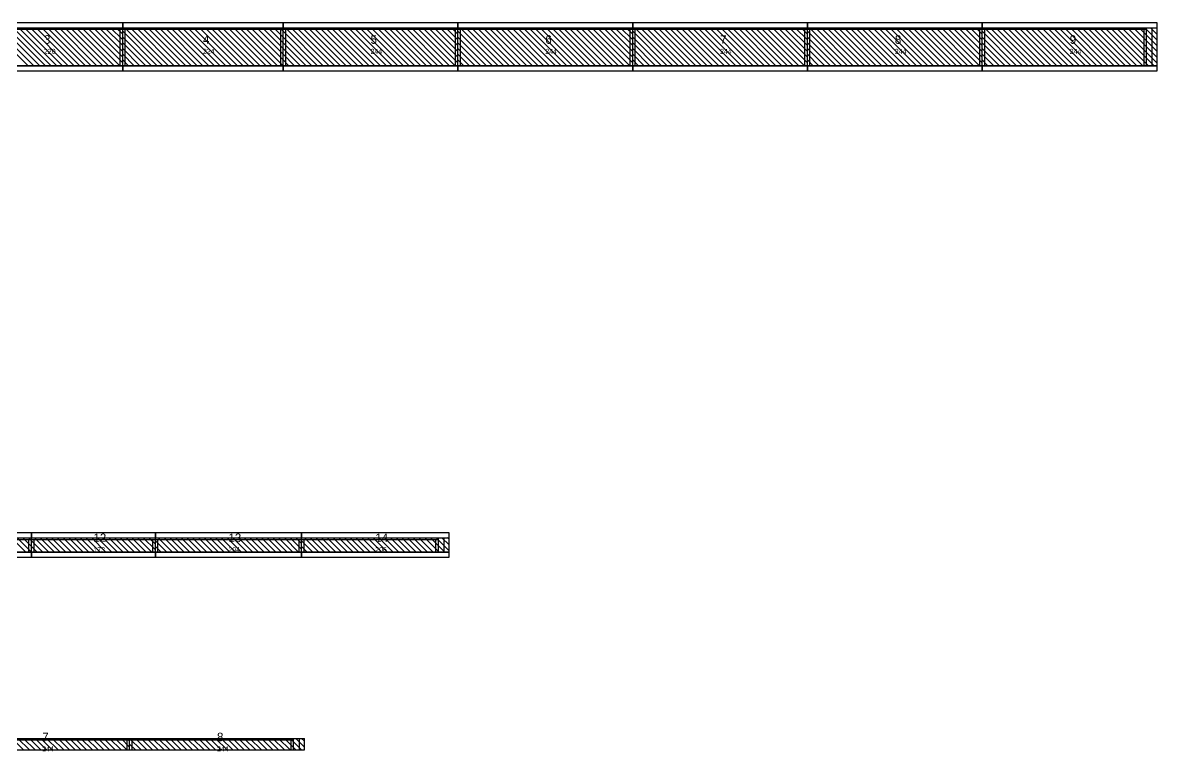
# Model space of a CAD drawing. Header units: metres. Extents: x -10 to 74425, y -2037 to 26.
# Drawn here: x 41461 to 43045, y -1562 to -545 of the extents above; entities that cross this region are included whole.
import ezdxf

# ---------------------------------------------------------------- set-up
doc = ezdxf.new("R2010")
doc.units = ezdxf.units.M
doc.layers.add('VIGAS', color=7, linetype='Continuous')

msp = doc.modelspace()

# ---------------------------------------------------------------- linework, layer by layer
at = {"layer": 'VIGAS'}
for p, q in [((41380.8, -552), (41600.8, -552)), ((41380.8, -554.2), (41600.8, -554.2)), ((41468.8, -605), (41415.8, -552)), ((41476.8, -605), (41423.8, -552)), ((41484.8, -605), (41431.8, -552)), ((41492.8, -605), (41439.8, -552)), ((41500.8, -605), (41447.8, -552)), ((41508.8, -605), (41455.8, -552)), ((41516.8, -605), (41463.8, -552)), ((41524.8, -605), (41471.8, -552)), ((41532.8, -605), (41479.8, -552)), ((41540.8, -605), (41487.8, -552)), ((41548.8, -605), (41495.8, -552)), ((41556.8, -605), (41503.8, -552)), ((41564.8, -605), (41511.8, -552)), ((41572.8, -605), (41519.8, -552)), ((41580.8, -605), (41527.8, -552)), ((41588.8, -605), (41535.8, -552)), ((41596.8, -605), (41543.8, -552)), ((41600.8, -601), (41551.8, -552)), ((41600.8, -593), (41559.8, -552)), ((41600.8, -585), (41567.8, -552)), ((41600.8, -577), (41575.8, -552)), ((41600.8, -569), (41583.8, -552)), ((41600.8, -561), (41591.8, -552)), ((41597.3, -605), (41597.3, -554.2)), ((41600.8, -553), (41599.8, -552)), ((41600.8, -605), (41600.8, -552)), ((41600.8, -605), (41600.8, -552)), ((41600.8, -552), (41824.8, -552)), ((41600.8, -605), (41600.8, -552)), ((41600.8, -605), (41600.8, -552)), ((41600.8, -605), (41600.8, -552)), ((41600.8, -554.2), (41824.8, -554.2)), ((41656.8, -605), (41603.8, -552)), ((41604.3, -605), (41604.3, -554.2)), ((41664.8, -605), (41611.8, -552)), ((41672.8, -605), (41619.8, -552)), ((41680.8, -605), (41627.8, -552)), ((41688.8, -605), (41635.8, -552)), ((41696.8, -605), (41643.8, -552)), ((41704.8, -605), (41651.8, -552)), ((41712.8, -605), (41659.8, -552)), ((41720.8, -605), (41667.8, -552)), ((41728.8, -605), (41675.8, -552)), ((41736.8, -605), (41683.8, -552)), ((41744.8, -605), (41691.8, -552)), ((41752.8, -605), (41699.8, -552)), ((41760.8, -605), (41707.8, -552)), ((41768.8, -605), (41715.8, -552)), ((41776.8, -605), (41723.8, -552)), ((41784.8, -605), (41731.8, -552)), ((41792.8, -605), (41739.8, -552)), ((41800.8, -605), (41747.8, -552)), ((41808.8, -605), (41755.8, -552)), ((41816.8, -605), (41763.8, -552)), ((41824.8, -605), (41771.8, -552)), ((41824.8, -597), (41779.8, -552)), ((41824.8, -589), (41787.8, -552)), ((41824.8, -581), (41795.8, -552)), ((41824.8, -573), (41803.8, -552)), ((41824.8, -565), (41811.8, -552)), ((41824.8, -557), (41819.8, -552)), ((41821.3, -605), (41821.3, -554.2)), ((41824.8, -605), (41824.8, -552)), ((41824.8, -605), (41824.8, -552)), ((41824.8, -552), (42068.8, -552)), ((41824.8, -605), (41824.8, -552)), ((41824.8, -605), (41824.8, -552)), ((41824.8, -605), (41824.8, -552)), ((41824.8, -554.2), (42068.8, -554.2)), ((41880.8, -605), (41827.8, -552)), ((41828.3, -605), (41828.3, -554.2)), ((41888.8, -605), (41835.8, -552)), ((41896.8, -605), (41843.8, -552)), ((41904.8, -605), (41851.8, -552)), ((41912.8, -605), (41859.8, -552)), ((41920.8, -605), (41867.8, -552)), ((41928.8, -605), (41875.8, -552)), ((41936.8, -605), (41883.8, -552)), ((41944.8, -605), (41891.8, -552)), ((41952.8, -605), (41899.8, -552)), ((41960.8, -605), (41907.8, -552)), ((41968.8, -605), (41915.8, -552)), ((41976.8, -605), (41923.8, -552)), ((41984.8, -605), (41931.8, -552)), ((41992.8, -605), (41939.8, -552)), ((42000.8, -605), (41947.8, -552)), ((42008.8, -605), (41955.8, -552)), ((42016.8, -605), (41963.8, -552)), ((42024.8, -605), (41971.8, -552)), ((42032.8, -605), (41979.8, -552)), ((42040.8, -605), (41987.8, -552)), ((42048.8, -605), (41995.8, -552)), ((42056.8, -605), (42003.8, -552)), ((42064.8, -605), (42011.8, -552)), ((42068.8, -601), (42019.8, -552)), ((42068.8, -593), (42027.8, -552)), ((42068.8, -585), (42035.8, -552)), ((42068.8, -577), (42043.8, -552)), ((42068.8, -569), (42051.8, -552)), ((42068.8, -561), (42059.8, -552)), ((42065.3, -605), (42065.3, -554.2)), ((42068.8, -553), (42067.8, -552)), ((42068.8, -605), (42068.8, -552)), ((42068.8, -605), (42068.8, -552)), ((42068.8, -552), (42312.8, -552)), ((42068.8, -605), (42068.8, -552)), ((42068.8, -605), (42068.8, -552)), ((42068.8, -605), (42068.8, -552)), ((42068.8, -554.2), (42312.8, -554.2)), ((42124.8, -605), (42071.8, -552)), ((42072.3, -605), (42072.3, -554.2)), ((42132.8, -605), (42079.8, -552)), ((42140.8, -605), (42087.8, -552)), ((42148.8, -605), (42095.8, -552)), ((42156.8, -605), (42103.8, -552)), ((42164.8, -605), (42111.8, -552)), ((42172.8, -605), (42119.8, -552)), ((42180.8, -605), (42127.8, -552)), ((42188.8, -605), (42135.8, -552)), ((42196.8, -605), (42143.8, -552)), ((42204.8, -605), (42151.8, -552)), ((42212.8, -605), (42159.8, -552)), ((42220.8, -605), (42167.8, -552)), ((42228.8, -605), (42175.8, -552)), ((42236.8, -605), (42183.8, -552)), ((42244.8, -605), (42191.8, -552)), ((42252.8, -605), (42199.8, -552)), ((42260.8, -605), (42207.8, -552)), ((42268.8, -605), (42215.8, -552)), ((42276.8, -605), (42223.8, -552)), ((42284.8, -605), (42231.8, -552)), ((42292.8, -605), (42239.8, -552)), ((42300.8, -605), (42247.8, -552)), ((42308.8, -605), (42255.8, -552)), ((42312.8, -601), (42263.8, -552)), ((42312.8, -593), (42271.8, -552)), ((42312.8, -585), (42279.8, -552)), ((42312.8, -577), (42287.8, -552)), ((42312.8, -569), (42295.8, -552)), ((42312.8, -561), (42303.8, -552)), ((42309.3, -605), (42309.3, -554.2)), ((42312.8, -553), (42311.8, -552)), ((42312.8, -605), (42312.8, -552)), ((42312.8, -605), (42312.8, -552)), ((42312.8, -552), (42556.8, -552)), ((42312.8, -605), (42312.8, -552)), ((42312.8, -605), (42312.8, -552)), ((42312.8, -605), (42312.8, -552)), ((42312.8, -554.2), (42556.8, -554.2)), ((42368.8, -605), (42315.8, -552)), ((42316.3, -605), (42316.3, -554.2)), ((42376.8, -605), (42323.8, -552)), ((42384.8, -605), (42331.8, -552)), ((42392.8, -605), (42339.8, -552)), ((42400.8, -605), (42347.8, -552)), ((42408.8, -605), (42355.8, -552)), ((42416.8, -605), (42363.8, -552)), ((42424.8, -605), (42371.8, -552)), ((42432.8, -605), (42379.8, -552)), ((42440.8, -605), (42387.8, -552)), ((42448.8, -605), (42395.8, -552)), ((42456.8, -605), (42403.8, -552)), ((42464.8, -605), (42411.8, -552)), ((42472.8, -605), (42419.8, -552)), ((42480.8, -605), (42427.8, -552)), ((42488.8, -605), (42435.8, -552)), ((42496.8, -605), (42443.8, -552)), ((42504.8, -605), (42451.8, -552)), ((42512.8, -605), (42459.8, -552)), ((42520.8, -605), (42467.8, -552)), ((42528.8, -605), (42475.8, -552)), ((42536.8, -605), (42483.8, -552)), ((42544.8, -605), (42491.8, -552)), ((42552.8, -605), (42499.8, -552)), ((42556.8, -601), (42507.8, -552)), ((42556.8, -593), (42515.8, -552)), ((42556.8, -585), (42523.8, -552)), ((42556.8, -577), (42531.8, -552)), ((42556.8, -569), (42539.8, -552)), ((42556.8, -561), (42547.8, -552)), ((42553.3, -605), (42553.3, -554.2)), ((42556.8, -553), (42555.8, -552)), ((42556.8, -605), (42556.8, -552)), ((42556.8, -605), (42556.8, -552)), ((42556.8, -552), (42800.8, -552)), ((42556.8, -605), (42556.8, -552)), ((42556.8, -605), (42556.8, -552)), ((42556.8, -605), (42556.8, -552)), ((42556.8, -554.2), (42800.8, -554.2)), ((42612.8, -605), (42559.8, -552)), ((42560.3, -605), (42560.3, -554.2)), ((42620.8, -605), (42567.8, -552)), ((42628.8, -605), (42575.8, -552)), ((42636.8, -605), (42583.8, -552)), ((42644.8, -605), (42591.8, -552)), ((42652.8, -605), (42599.8, -552)), ((42660.8, -605), (42607.8, -552)), ((42668.8, -605), (42615.8, -552)), ((42676.8, -605), (42623.8, -552)), ((42684.8, -605), (42631.8, -552)), ((42692.8, -605), (42639.8, -552)), ((42700.8, -605), (42647.8, -552)), ((42708.8, -605), (42655.8, -552)), ((42716.8, -605), (42663.8, -552)), ((42724.8, -605), (42671.8, -552)), ((42732.8, -605), (42679.8, -552)), ((42740.8, -605), (42687.8, -552)), ((42748.8, -605), (42695.8, -552)), ((42756.8, -605), (42703.8, -552)), ((42764.8, -605), (42711.8, -552)), ((42772.8, -605), (42719.8, -552)), ((42780.8, -605), (42727.8, -552)), ((42788.8, -605), (42735.8, -552)), ((42796.8, -605), (42743.8, -552)), ((42800.8, -601), (42751.8, -552)), ((42800.8, -593), (42759.8, -552)), ((42800.8, -585), (42767.8, -552)), ((42800.8, -577), (42775.8, -552)), ((42800.8, -569), (42783.8, -552)), ((42800.8, -561), (42791.8, -552)), ((42797.3, -605), (42797.3, -554.2)), ((42800.8, -553), (42799.8, -552)), ((42800.8, -605), (42800.8, -552)), ((42800.8, -605), (42800.8, -552)), ((42800.8, -552), (43045.2, -552)), ((42800.8, -605), (42800.8, -552)), ((42800.8, -605), (42800.8, -552)), ((42800.8, -605), (42800.8, -552)), ((42800.8, -554.2), (43030.2, -554.2)), ((42856.8, -605), (42803.8, -552)), ((42804.3, -605), (42804.3, -554.2)), ((42864.8, -605), (42811.8, -552)), ((42872.8, -605), (42819.8, -552)), ((42880.8, -605), (42827.8, -552)), ((42888.8, -605), (42835.8, -552)), ((42896.8, -605), (42843.8, -552)), ((42904.8, -605), (42851.8, -552)), ((42912.8, -605), (42859.8, -552)), ((42920.8, -605), (42867.8, -552)), ((42928.8, -605), (42875.8, -552)), ((42936.8, -605), (42883.8, -552)), ((42944.8, -605), (42891.8, -552)), ((42952.8, -605), (42899.8, -552)), ((42960.8, -605), (42907.8, -552)), ((42968.8, -605), (42915.8, -552)), ((42976.8, -605), (42923.8, -552)), ((42984.8, -605), (42931.8, -552)), ((42992.8, -605), (42939.8, -552)), ((43000.8, -605), (42947.8, -552)), ((43008.8, -605), (42955.8, -552)), ((43016.8, -605), (42963.8, -552)), ((43024.8, -605), (42971.8, -552)), ((43032.8, -605), (42979.8, -552)), ((43040.8, -605), (42987.8, -552)), ((43045.2, -601.4), (42995.8, -552)), ((43045.2, -593.4), (43003.8, -552)), ((43045.2, -585.4), (43011.8, -552)), ((43045.2, -577.4), (43019.8, -552)), ((43026.7, -605), (43026.7, -554.2)), ((43045.2, -569.4), (43027.8, -552)), ((43030.2, -605), (43030.2, -552)), ((43045.2, -561.4), (43035.8, -552)), ((43038.2, -605), (43038.2, -552)), ((43045.2, -553.4), (43043.8, -552)), ((43045.2, -605), (43045.2, -552)), ((41648.8, -605), (41600.8, -557)), ((41640.8, -605), (41600.8, -565)), ((41872.8, -605), (41824.8, -557)), ((41864.8, -605), (41824.8, -565)), ((42116.8, -605), (42068.8, -557)), ((42108.8, -605), (42068.8, -565)), ((42360.8, -605), (42312.8, -557)), ((42352.8, -605), (42312.8, -565)), ((42604.8, -605), (42556.8, -557)), ((42596.8, -605), (42556.8, -565)), ((42848.8, -605), (42800.8, -557)), ((42840.8, -605), (42800.8, -565)), ((41632.8, -605), (41600.8, -573)), ((41624.8, -605), (41600.8, -581)), ((41856.8, -605), (41824.8, -573)), ((41848.8, -605), (41824.8, -581)), ((42100.8, -605), (42068.8, -573)), ((42092.8, -605), (42068.8, -581)), ((42344.8, -605), (42312.8, -573)), ((42336.8, -605), (42312.8, -581)), ((42588.8, -605), (42556.8, -573)), ((42580.8, -605), (42556.8, -581)), ((42832.8, -605), (42800.8, -573)), ((42824.8, -605), (42800.8, -581)), ((41616.8, -605), (41600.8, -589)), ((41608.8, -605), (41600.8, -597)), ((41840.8, -605), (41824.8, -589)), ((41832.8, -605), (41824.8, -597)), ((42084.8, -605), (42068.8, -589)), ((42076.8, -605), (42068.8, -597)), ((42328.8, -605), (42312.8, -589)), ((42320.8, -605), (42312.8, -597)), ((42572.8, -605), (42556.8, -589)), ((42564.8, -605), (42556.8, -597)), ((42816.8, -605), (42800.8, -589)), ((42808.8, -605), (42800.8, -597)), ((41380.8, -605), (41600.8, -605)), ((41597.3, -605), (41600.8, -605)), ((41600.8, -605), (41824.8, -605)), ((41600.8, -605), (41604.3, -605)), ((41600.8, -605), (41600.8, -605)), ((41821.3, -605), (41824.8, -605)), ((41824.8, -605), (42068.8, -605)), ((41824.8, -605), (41828.3, -605)), ((41824.8, -605), (41824.8, -605)), ((42065.3, -605), (42068.8, -605)), ((42068.8, -605), (42312.8, -605)), ((42068.8, -605), (42072.3, -605)), ((42068.8, -605), (42068.8, -605)), ((42309.3, -605), (42312.8, -605)), ((42312.8, -605), (42556.8, -605)), ((42312.8, -605), (42316.3, -605)), ((42312.8, -605), (42312.8, -605)), ((42553.3, -605), (42556.8, -605)), ((42556.8, -605), (42800.8, -605)), ((42556.8, -605), (42560.3, -605)), ((42556.8, -605), (42556.8, -605)), ((42797.3, -605), (42800.8, -605)), ((42800.8, -605), (43045.2, -605)), ((42800.8, -605), (42804.3, -605)), ((42800.8, -605), (42800.8, -605)), ((43026.7, -605), (43030.2, -605)), ((41313.4, -1264), (41473.4, -1264)), ((41313.4, -1266.2), (41473.4, -1266.2)), ((41465.4, -1284), (41445.4, -1264)), ((41473.4, -1284), (41453.4, -1264)), ((41473.4, -1276), (41461.4, -1264)), ((41473.4, -1268), (41469.4, -1264)), ((41469.9, -1284), (41469.9, -1266.2)), ((41473.4, -1284), (41473.4, -1264)), ((41473.4, -1284), (41473.4, -1264)), ((41473.4, -1264), (41646.4, -1264)), ((41473.4, -1284), (41473.4, -1264)), ((41473.4, -1284), (41473.4, -1264)), ((41473.4, -1284), (41473.4, -1264)), ((41473.4, -1266.2), (41646.4, -1266.2)), ((41476.9, -1284), (41476.9, -1266.2)), ((41497.4, -1284), (41477.4, -1264)), ((41505.4, -1284), (41485.4, -1264)), ((41513.4, -1284), (41493.4, -1264)), ((41521.4, -1284), (41501.4, -1264)), ((41529.4, -1284), (41509.4, -1264)), ((41537.4, -1284), (41517.4, -1264)), ((41545.4, -1284), (41525.4, -1264)), ((41553.4, -1284), (41533.4, -1264)), ((41561.4, -1284), (41541.4, -1264)), ((41569.4, -1284), (41549.4, -1264)), ((41577.4, -1284), (41557.4, -1264)), ((41585.4, -1284), (41565.4, -1264)), ((41593.4, -1284), (41573.4, -1264)), ((41601.4, -1284), (41581.4, -1264)), ((41609.4, -1284), (41589.4, -1264)), ((41617.4, -1284), (41597.4, -1264)), ((41625.4, -1284), (41605.4, -1264)), ((41633.4, -1284), (41613.4, -1264)), ((41641.4, -1284), (41621.4, -1264)), ((41646.4, -1281), (41629.4, -1264)), ((41646.4, -1273), (41637.4, -1264)), ((41642.9, -1284), (41642.9, -1266.2)), ((41646.4, -1265), (41645.4, -1264)), ((41646.4, -1284), (41646.4, -1264)), ((41646.4, -1284), (41646.4, -1264)), ((41646.4, -1264), (41850.4, -1264)), ((41646.4, -1284), (41646.4, -1264)), ((41646.4, -1284), (41646.4, -1264)), ((41646.4, -1284), (41646.4, -1264)), ((41646.4, -1266.2), (41850.4, -1266.2)), ((41649.9, -1284), (41649.9, -1266.2)), ((41670.4, -1284), (41650.4, -1264)), ((41678.4, -1284), (41658.4, -1264)), ((41686.4, -1284), (41666.4, -1264)), ((41694.4, -1284), (41674.4, -1264)), ((41702.4, -1284), (41682.4, -1264)), ((41710.4, -1284), (41690.4, -1264)), ((41718.4, -1284), (41698.4, -1264)), ((41726.4, -1284), (41706.4, -1264)), ((41734.4, -1284), (41714.4, -1264)), ((41742.4, -1284), (41722.4, -1264)), ((41750.4, -1284), (41730.4, -1264)), ((41758.4, -1284), (41738.4, -1264)), ((41766.4, -1284), (41746.4, -1264)), ((41774.4, -1284), (41754.4, -1264)), ((41782.4, -1284), (41762.4, -1264)), ((41790.4, -1284), (41770.4, -1264)), ((41798.4, -1284), (41778.4, -1264)), ((41806.4, -1284), (41786.4, -1264)), ((41814.4, -1284), (41794.4, -1264)), ((41822.4, -1284), (41802.4, -1264)), ((41830.4, -1284), (41810.4, -1264)), ((41838.4, -1284), (41818.4, -1264)), ((41846.4, -1284), (41826.4, -1264)), ((41850.4, -1280), (41834.4, -1264)), ((41850.4, -1272), (41842.4, -1264)), ((41846.9, -1284), (41846.9, -1266.2)), ((41850.4, -1284), (41850.4, -1264)), ((41850.4, -1284), (41850.4, -1264)), ((41850.4, -1264), (42056.4, -1264)), ((41850.4, -1284), (41850.4, -1264)), ((41850.4, -1284), (41850.4, -1264)), ((41850.4, -1284), (41850.4, -1264)), ((41850.4, -1264), (41850.4, -1264)), ((41850.4, -1266.2), (42041.4, -1266.2)), ((41853.9, -1284), (41853.9, -1266.2)), ((41874.4, -1284), (41854.4, -1264)), ((41882.4, -1284), (41862.4, -1264)), ((41890.4, -1284), (41870.4, -1264)), ((41898.4, -1284), (41878.4, -1264)), ((41906.4, -1284), (41886.4, -1264)), ((41914.4, -1284), (41894.4, -1264)), ((41922.4, -1284), (41902.4, -1264)), ((41930.4, -1284), (41910.4, -1264)), ((41938.4, -1284), (41918.4, -1264)), ((41946.4, -1284), (41926.4, -1264)), ((41954.4, -1284), (41934.4, -1264)), ((41962.4, -1284), (41942.4, -1264)), ((41970.4, -1284), (41950.4, -1264)), ((41978.4, -1284), (41958.4, -1264)), ((41986.4, -1284), (41966.4, -1264)), ((41994.4, -1284), (41974.4, -1264)), ((42002.4, -1284), (41982.4, -1264)), ((42010.4, -1284), (41990.4, -1264)), ((42018.4, -1284), (41998.4, -1264)), ((42026.4, -1284), (42006.4, -1264)), ((42034.4, -1284), (42014.4, -1264)), ((42042.4, -1284), (42022.4, -1264)), ((42050.4, -1284), (42030.4, -1264)), ((42037.9, -1284), (42037.9, -1266.2)), ((42056.4, -1282), (42038.4, -1264)), ((42041.4, -1284), (42041.4, -1264)), ((42056.4, -1274), (42046.4, -1264)), ((42049.4, -1284), (42049.4, -1264)), ((42056.4, -1266), (42054.4, -1264)), ((42056.4, -1284), (42056.4, -1264)), ((41489.4, -1284), (41473.4, -1268)), ((41481.4, -1284), (41473.4, -1276)), ((41662.4, -1284), (41646.4, -1268)), ((41654.4, -1284), (41646.4, -1276)), ((41866.4, -1284), (41850.4, -1268)), ((41858.4, -1284), (41850.4, -1276)), ((41313.4, -1284), (41473.4, -1284)), ((41469.9, -1284), (41473.4, -1284)), ((41473.4, -1284), (41646.4, -1284)), ((41473.4, -1284), (41476.9, -1284)), ((41473.4, -1284), (41473.4, -1284)), ((41642.9, -1284), (41646.4, -1284)), ((41646.4, -1284), (41850.4, -1284)), ((41646.4, -1284), (41649.9, -1284)), ((41646.4, -1284), (41646.4, -1284)), ((41846.9, -1284), (41850.4, -1284)), ((41850.4, -1284), (42056.4, -1284)), ((41850.4, -1284), (41853.9, -1284)), ((41850.4, -1284), (41850.4, -1284)), ((42037.9, -1284), (42041.4, -1284)), ((41366.4, -1544), (41610.4, -1544)), ((41366.4, -1546.2), (41610.4, -1546.2)), ((41462.4, -1560), (41446.4, -1544)), ((41470.4, -1560), (41454.4, -1544)), ((41478.4, -1560), (41462.4, -1544)), ((41486.4, -1560), (41470.4, -1544)), ((41494.4, -1560), (41478.4, -1544)), ((41502.4, -1560), (41486.4, -1544)), ((41510.4, -1560), (41494.4, -1544)), ((41518.4, -1560), (41502.4, -1544)), ((41526.4, -1560), (41510.4, -1544)), ((41534.4, -1560), (41518.4, -1544)), ((41542.4, -1560), (41526.4, -1544)), ((41550.4, -1560), (41534.4, -1544)), ((41558.4, -1560), (41542.4, -1544)), ((41566.4, -1560), (41550.4, -1544)), ((41574.4, -1560), (41558.4, -1544)), ((41582.4, -1560), (41566.4, -1544)), ((41590.4, -1560), (41574.4, -1544)), ((41598.4, -1560), (41582.4, -1544)), ((41606.4, -1560), (41590.4, -1544)), ((41610.4, -1556), (41598.4, -1544)), ((41610.4, -1548), (41606.4, -1544)), ((41606.9, -1560), (41606.9, -1546.2)), ((41610.4, -1560), (41610.4, -1544)), ((41610.4, -1560), (41610.4, -1544)), ((41610.4, -1544), (41854.4, -1544)), ((41610.4, -1560), (41610.4, -1544)), ((41610.4, -1560), (41610.4, -1544)), ((41610.4, -1560), (41610.4, -1544)), ((41626.4, -1560), (41610.4, -1544)), ((41610.4, -1546.2), (41839.4, -1546.2)), ((41618.4, -1560), (41610.4, -1552)), ((41613.9, -1560), (41613.9, -1546.2)), ((41634.4, -1560), (41618.4, -1544)), ((41642.4, -1560), (41626.4, -1544)), ((41650.4, -1560), (41634.4, -1544)), ((41658.4, -1560), (41642.4, -1544)), ((41666.4, -1560), (41650.4, -1544)), ((41674.4, -1560), (41658.4, -1544)), ((41682.4, -1560), (41666.4, -1544)), ((41690.4, -1560), (41674.4, -1544)), ((41698.4, -1560), (41682.4, -1544)), ((41706.4, -1560), (41690.4, -1544)), ((41714.4, -1560), (41698.4, -1544)), ((41722.4, -1560), (41706.4, -1544)), ((41730.4, -1560), (41714.4, -1544)), ((41738.4, -1560), (41722.4, -1544)), ((41746.4, -1560), (41730.4, -1544)), ((41754.4, -1560), (41738.4, -1544)), ((41762.4, -1560), (41746.4, -1544)), ((41770.4, -1560), (41754.4, -1544)), ((41778.4, -1560), (41762.4, -1544)), ((41786.4, -1560), (41770.4, -1544)), ((41794.4, -1560), (41778.4, -1544)), ((41802.4, -1560), (41786.4, -1544)), ((41810.4, -1560), (41794.4, -1544)), ((41818.4, -1560), (41802.4, -1544)), ((41826.4, -1560), (41810.4, -1544)), ((41834.4, -1560), (41818.4, -1544)), ((41842.4, -1560), (41826.4, -1544)), ((41850.4, -1560), (41834.4, -1544)), ((41835.9, -1560), (41835.9, -1546.2)), ((41839.4, -1560), (41839.4, -1544)), ((41854.4, -1556), (41842.4, -1544)), ((41847.4, -1560), (41847.4, -1544)), ((41854.4, -1548), (41850.4, -1544)), ((41854.4, -1560), (41854.4, -1544)), ((41366.4, -1560), (41610.4, -1560)), ((41606.9, -1560), (41610.4, -1560)), ((41610.4, -1560), (41854.4, -1560)), ((41610.4, -1560), (41613.9, -1560)), ((41610.4, -1560), (41610.4, -1560)), ((41835.9, -1560), (41839.4, -1560))]:
    msp.add_line(p, q, dxfattribs=at)
for points in [[(41380.8, -552), (41600.8, -552), (41600.8, -545), (41380.8, -545)], [(41600.8, -552), (41824.8, -552), (41824.8, -545), (41600.8, -545)], [(41824.8, -552), (42068.8, -552), (42068.8, -545), (41824.8, -545)], [(42068.8, -552), (42312.8, -552), (42312.8, -545), (42068.8, -545)], [(42312.8, -552), (42556.8, -552), (42556.8, -545), (42312.8, -545)], [(42556.8, -552), (42800.8, -552), (42800.8, -545), (42556.8, -545)], [(42800.8, -552), (43045.2, -552), (43045.2, -545), (42800.8, -545)], [(41380.8, -612), (41600.8, -612), (41600.8, -605), (41380.8, -605)], [(41600.8, -612), (41824.8, -612), (41824.8, -605), (41600.8, -605)], [(41824.8, -612), (42068.8, -612), (42068.8, -605), (41824.8, -605)], [(42068.8, -612), (42312.8, -612), (42312.8, -605), (42068.8, -605)], [(42312.8, -612), (42556.8, -612), (42556.8, -605), (42312.8, -605)], [(42556.8, -612), (42800.8, -612), (42800.8, -605), (42556.8, -605)], [(42800.8, -612), (43045.2, -612), (43045.2, -605), (42800.8, -605)], [(41313.4, -1264), (41473.4, -1264), (41473.4, -1257), (41313.4, -1257)], [(41473.4, -1264), (41646.4, -1264), (41646.4, -1257), (41473.4, -1257)], [(41646.4, -1264), (41850.4, -1264), (41850.4, -1257), (41646.4, -1257)], [(41850.4, -1264), (42056.4, -1264), (42056.4, -1257), (41850.4, -1257)], [(41313.4, -1291), (41473.4, -1291), (41473.4, -1284), (41313.4, -1284)], [(41473.4, -1291), (41646.4, -1291), (41646.4, -1284), (41473.4, -1284)], [(41646.4, -1291), (41850.4, -1291), (41850.4, -1284), (41646.4, -1284)], [(41850.4, -1291), (42056.4, -1291), (42056.4, -1284), (41850.4, -1284)]]:
    msp.add_lwpolyline(points, close=True, dxfattribs=at)

# ---------------------------------------------------------------- texts
for s, height, p in [('3', 12, (41490.8, -574.5)), ('4', 12, (41712.8, -574.5)), ('5', 12, (41946.8, -574.5)), ('6', 12, (42190.8, -574.5)), ('7', 12, (42434.8, -574.5)), ('8', 12, (42678.8, -574.5)), ('9', 12, (42923, -574.5)), ('220', 7, (41490.8, -588.5)), ('224', 7, (41712.8, -588.5)), ('244', 7, (41946.8, -588.5)), ('244', 7, (42190.8, -588.5)), ('244', 7, (42434.8, -588.5)), ('244', 7, (42678.8, -588.5)), ('244', 7, (42923, -588.5)), ('12', 12, (41559.9, -1270)), ('13', 12, (41748.4, -1270)), ('14', 12, (41953.4, -1270)), ('173', 7, (41559.9, -1284)), ('204', 7, (41748.4, -1284)), ('206', 7, (41953.4, -1284)), ('7', 12, (41488.4, -1548)), ('8', 12, (41732.4, -1548)), ('244', 7, (41488.4, -1562)), ('244', 7, (41732.4, -1562))]:
    msp.add_text(s, height=height, dxfattribs=at).set_placement(p)

doc.saveas('drawing.dxf')
